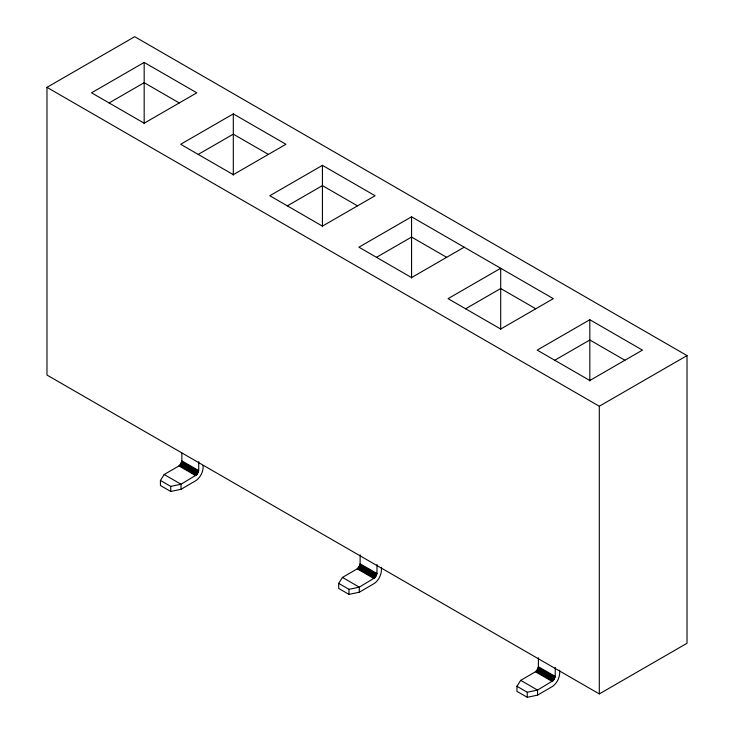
<?xml version="1.0" encoding="UTF-8"?>
<svg xmlns="http://www.w3.org/2000/svg" width="734" height="734" viewBox="0 0 734 734"><rect width="100%" height="100%" fill="white"/><g stroke="black" fill="none" stroke-linecap="round" stroke-linejoin="round"><path stroke-width="1.1" d="M233.302 113.889L180.665 144.277L233.302 174.664L285.939 144.277L233.302 113.889L233.302 175.178M500.698 329.548L500.698 268.268L448.061 298.655L500.698 329.043L553.335 298.655L411.563 216.805L411.563 278.094M203.079 465.475C203.602 471.2 200.767 476.953 196.262 480.421L181.023 489.303L170.728 491.468L160.434 485.513L160.434 480.449L164.177 474.513L178.94 465.943L180.454 464.338L181.848 460.888L181.894 453.043M160.434 480.449L170.728 486.394L181.023 484.238L196.822 474.669L198.694 470.613L198.74 461.649M381.35 567.327C382.075 573.392 379.359 579.658 374.523 583.337L359.284 592.219L348.989 594.384L338.695 588.439L338.695 583.374L342.439 577.429L357.201 568.859L359.128 566.602L360.11 563.804L360.155 554.84M338.695 583.374L348.989 589.319L359.284 587.154L375.083 577.585L376.955 573.529L377.001 564.565M559.611 670.252C560.336 676.317 557.62 682.574 552.785 686.262L537.545 695.135L527.251 697.3L516.956 691.355L516.956 686.29L520.7 680.345L535.462 671.775L537.389 669.527L538.38 666.72L538.417 657.756M516.956 686.29L527.251 692.235L537.545 690.07L553.344 680.51L555.216 676.445L555.262 667.481M46.976 87.346L134.698 36.7L687.024 355.586L687.024 643.268L599.302 693.924L46.976 375.037L46.976 87.346L599.302 406.232L687.024 355.586M144.176 62.427L91.539 92.814L144.176 123.211L196.813 92.814L144.176 62.427L144.176 123.716M109.082 102.953L144.176 82.685L179.261 102.953M198.217 154.406L233.302 134.148L268.396 154.406M322.437 165.352L269.8 195.739L322.437 226.127L375.074 195.739L322.437 165.352L322.437 226.632M287.343 205.869L322.437 185.61L357.522 205.869M411.563 216.805L358.926 247.193L411.563 277.59L464.2 247.193M376.478 257.322L411.563 237.064L446.657 257.322M465.604 308.785L500.698 288.526L535.783 308.785M589.824 319.721L537.187 350.118L589.824 380.506L642.461 350.118L589.824 319.721L589.824 381.01M554.739 360.247L589.824 339.989L624.918 360.247M181.848 460.888L198.694 470.613M360.11 563.804L376.955 573.529M538.38 666.72L555.216 676.445M181.72 461.576L198.565 471.301M359.981 564.501L376.826 574.227M538.242 667.417L555.087 677.143M181.518 462.292L198.354 472.017M359.779 565.208L376.615 574.933M538.04 668.124L554.876 677.849M181.225 462.998L198.07 472.724M359.486 565.914L376.331 575.639M537.747 668.83L554.592 678.555M180.867 463.686L197.712 473.412M359.128 566.602L375.973 576.328M537.389 669.527L554.234 679.244M180.454 464.338L197.29 474.063M358.715 567.263L375.551 576.988M536.976 670.179L553.812 679.904M179.977 464.943L196.822 474.669M358.238 567.859L375.083 577.585M536.499 670.784L553.344 680.51M179.472 465.484L196.317 475.21M357.733 568.4L374.579 578.126M535.994 671.316L552.84 681.042M178.94 465.943L195.776 475.669M357.201 568.859L374.037 578.585M535.462 671.775L552.298 681.501M164.177 474.513L181.023 484.238L181.023 489.303M342.439 577.429L359.284 587.154L359.284 592.219M520.7 680.345L537.545 690.07L537.545 695.135M599.302 406.232L599.302 693.924M527.251 692.235L527.251 697.3M348.989 589.319L348.989 594.384M170.728 486.394L170.728 491.468"/></g></svg>
